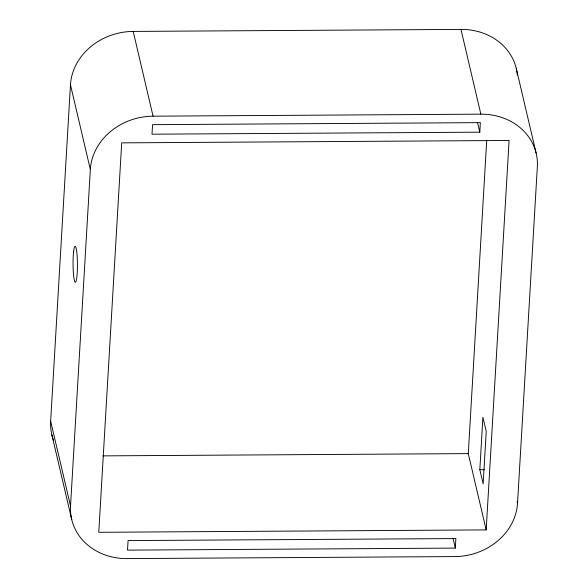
<?xml version="1.0" encoding="UTF-8"?>
<svg xmlns="http://www.w3.org/2000/svg" width="588" height="588" viewBox="0 0 588 588"><rect width="100%" height="100%" fill="white"/><g stroke="black" fill="none" stroke-linecap="round" stroke-linejoin="round"><path stroke-width="0.88" d="M53.684 440.677A60.05 52.567 -13.2 0 1 50.656 421.228L70.472 84.775A60.05 52.567 -13.2 0 1 133.189 31.421L460.985 29.4A60.05 52.567 -13.2 0 1 517.359 75.102M460.985 29.4L480.859 114.16A60.05 52.567 -13.2 0 1 537.344 166.772L517.528 503.225A60.05 52.567 -13.2 0 1 454.811 556.579L127.015 558.6A60.05 52.567 -13.2 0 1 70.538 505.981L90.346 169.535L70.472 84.775M455.31 548.097L455.876 538.564L128.081 540.585L127.515 550.125L455.31 548.097L453.01 538.285M479.801 132.175L480.359 122.635L152.571 124.663L152.005 134.196L479.801 132.175L477.5 122.363M486.173 529.898L509.098 140.466L121.709 142.862L98.777 532.294L486.173 529.898L468.283 453.613L486.732 140.238M479.83 469.716L482.917 417.26L486.232 431.386L483.145 483.843L479.83 469.716L484.343 469.687M90.346 169.535A60.05 52.567 -13.2 0 1 153.064 116.181L480.859 114.16M102.922 455.876L468.283 453.613M516.235 68.318L536.116 153.071M517.117 501.446L517.528 503.225M133.189 31.421L153.064 116.181M50.656 421.228L70.538 505.981M51.884 434.929L71.765 519.682M73.566 251.907A18.015 2.198 89.6 0 0 74.852 281.755A18.015 2.198 89.6 0 0 77.307 258.963A18.015 2.198 89.6 0 0 73.566 251.907"/></g></svg>
